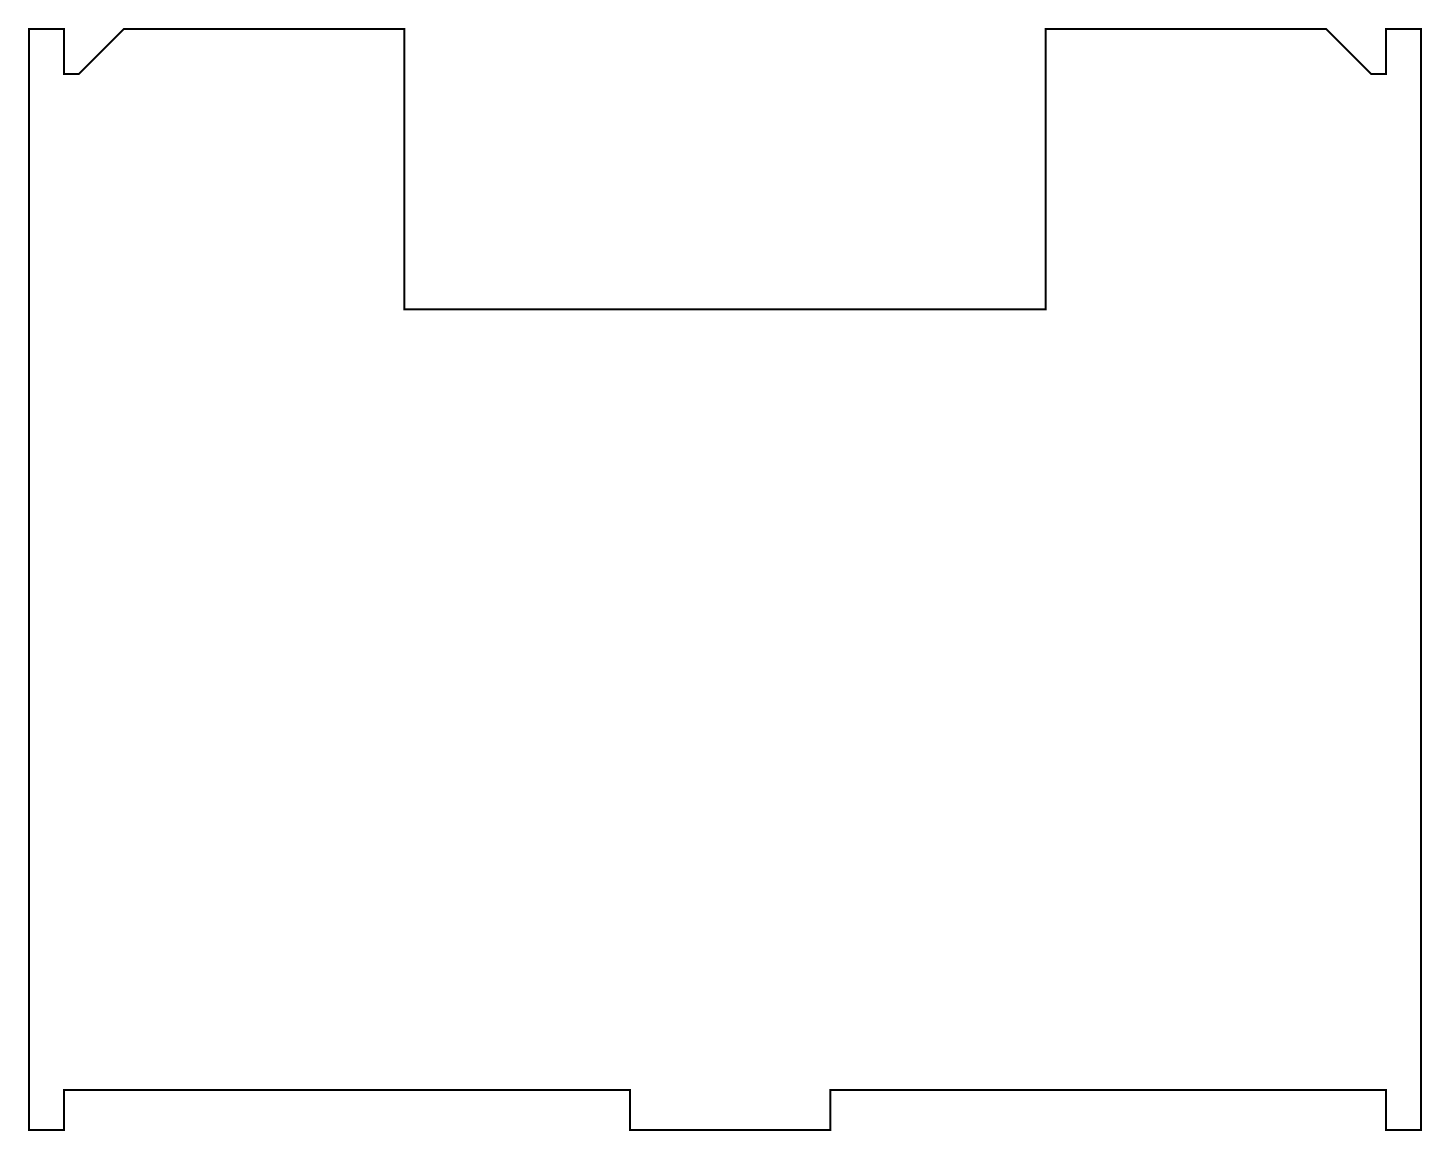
# Model space of a CAD drawing. Extents: x -5 to 134, y 0 to 110.
import ezdxf

# ---------------------------------------------------------------- set-up
doc = ezdxf.new("R2010")
doc.units = 0
doc.layers.add('038691-4ROU1_GBR', color=10, linetype='CONTINUOUS')

msp = doc.modelspace()

# ---------------------------------------------------------------- linework, layer by layer
at = {"layer": '038691-4ROU1_GBR', "const_width": 0.2}
msp.add_lwpolyline([(133.999986, 110.000034), (133.999986, 0), (130.49984, 0), (130.49984, 3.998748), (75.000104, 4.000246), (75.000104, 0), (55.000144, 0), (55.000144, 4.000246), (-1.499844, 3.998748), (-1.499844, 0), (-4.99999, 0), (-4.99999, 110.000034), (-1.499844, 110.000034), (-1.499844, 105.501262), (0.001092, 105.501262), (4.500118, 110.000034), (32.500062, 110.000034), (32.500062, 82.00009), (96.500188, 82.00009), (96.500188, 110.000034), (124.500132, 110.000034), (128.998904, 105.501262), (130.49984, 105.501262), (130.49984, 110.000034), (133.999986, 110.000034)], dxfattribs=at)

doc.saveas('drawing.dxf')
